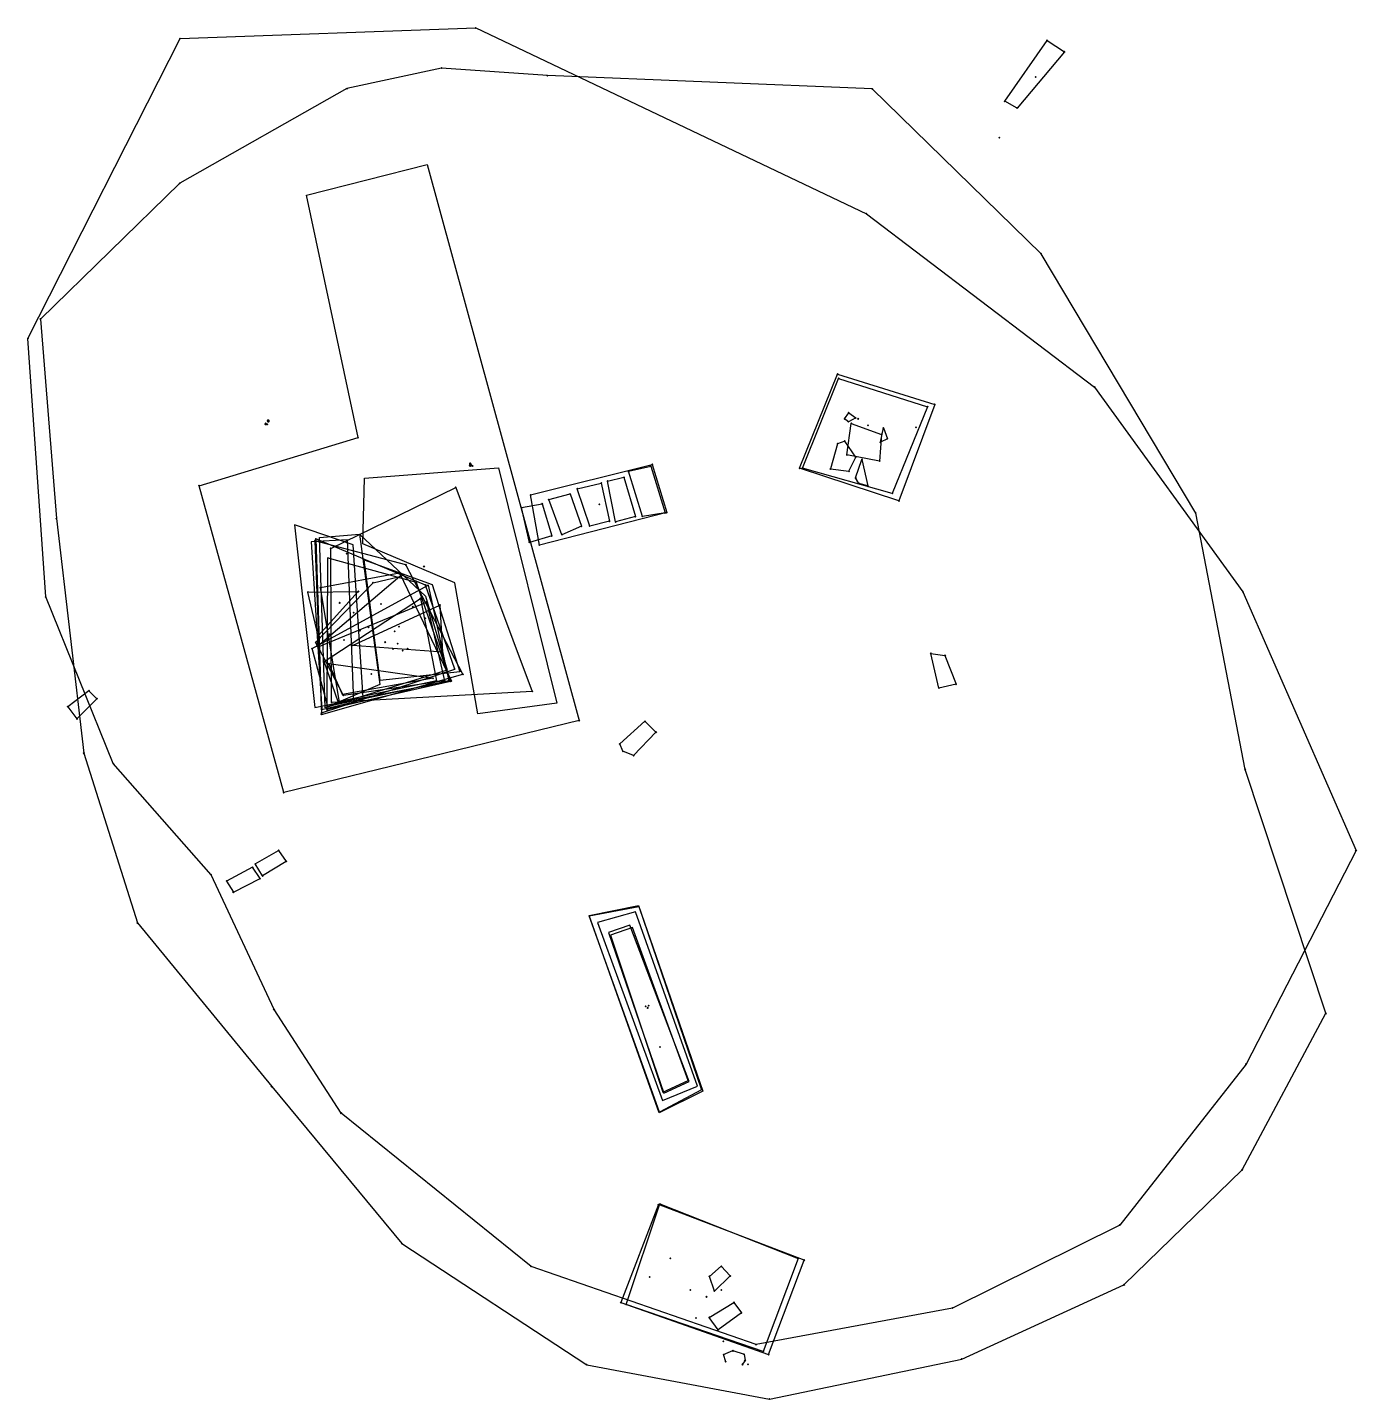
# Model space of a CAD drawing. Header units: metres. Extents: x 2344 to 2406, y 21857 to 22000.
# Drawn here: x 2347.64 to 2373.21, y 21856.94 to 21883.33 of the extents above; entities that cross this region are included whole.
import ezdxf

# ---------------------------------------------------------------- set-up
doc = ezdxf.new("R2010")
doc.units = ezdxf.units.M
doc.header["$MEASUREMENT"] = 0
doc.header["$PDMODE"] = 3
doc.header["$PDSIZE"] = 0.01
for name, color, linetype in [('PP Datum', 4, 'Continuous'), ('PP2 DATUM', 4, 'Continuous'), ('TR PP BB 658', 4, 'Continuous'), ('TR PP BB 659', 4, 'Continuous'), ('TR PP BB 662', 4, 'Continuous'), ('TR PP BB 663', 4, 'Continuous'), ('TR PP BB 664', 4, 'Continuous'), ('TR PP BB 665', 4, 'Continuous'), ('TR PP BB 666', 4, 'Continuous'), ('TR PP BB 667', 4, 'Continuous'), ('TR PP BB 668', 4, 'Continuous'), ('TR PP BB 669', 4, 'Continuous'), ('TR PP BB 670', 4, 'Continuous'), ('TR PP BB 672', 4, 'Continuous'), ('TR PP BLK 1801', 3, 'Continuous'), ('TR PP BLK 1802', 3, 'Continuous'), ('TR PP BLK 1803', 3, 'Continuous'), ('TR PP BLK 1804', 3, 'Continuous'), ('TR PP DATUM', 4, 'Continuous'), ('TR PP DATUM 2', 4, 'Continuous'), ('TR PP EOD 662', 4, 'Continuous'), ('TR PP EOD 663', 4, 'Continuous'), ('TR PP EOD 670', 4, 'Continuous'), ('TR PP EOD 672', 4, 'Continuous'), ('TR PP FEATURE 613', 4, 'Continuous'), ('TR PP FIND 612', 3, 'Continuous'), ('TR PP FIND 613', 3, 'Continuous'), ('TR PP FIND 614', 3, 'Continuous'), ('TR PP FIND 615', 3, 'Continuous'), ('TR PP FIND 616', 3, 'Continuous'), ('TR PP FIND 617', 3, 'Continuous'), ('TR PP FIND 618', 3, 'Continuous'), ('TR PP FIND 619', 3, 'Continuous'), ('TR PP FIND 620', 3, 'Continuous'), ('TR PP FIND 621', 3, 'Continuous'), ('TR PP FIND 622', 3, 'Continuous'), ('TR PP FIND 623', 3, 'Continuous'), ('TR PP FIND 625', 3, 'Continuous'), ('TR PP FIND 626', 3, 'Continuous'), ('TR PP FIND 627', 3, 'Continuous'), ('TR PP FIND 628', 3, 'Continuous'), ('TR PP FIND 629', 3, 'Continuous'), ('TR PP FIND 630', 3, 'Continuous'), ('TR PP FIND 631', 4, 'Continuous'), ('TR PP FIND 632', 4, 'Continuous'), ('TR PP FIND 633', 4, 'Continuous'), ('TR PP FIND 634', 4, 'Continuous'), ('TR PP TB 661', 4, 'Continuous'), ('TR PP TB 662', 4, 'Continuous'), ('TR PP TB 663', 4, 'Continuous'), ('TR PP TB 664', 4, 'Continuous'), ('TR PP TB 665', 4, 'Continuous'), ('TR PP TB 666', 4, 'Continuous'), ('TR PP TB 667', 4, 'Continuous'), ('TR PP TB 668', 4, 'Continuous'), ('TR PP TB 669', 4, 'Continuous'), ('TR PP TB 670', 4, 'Continuous'), ('TR PP TB 671', 4, 'Continuous'), ('TR PP TB 672', 4, 'Continuous'), ('TR PP TB 673', 4, 'Continuous'), ('TR PP TB 674', 4, 'Continuous')]:
    doc.layers.add(name, color=color, linetype=linetype)
doc.layers.get('0').off()

# ---------------------------------------------------------------- blocks, each defined once
blk = doc.blocks.new('POINTNAMEBLOCK')
blk.add_point((0, 0))
at = {"flags": 1}
for tag, p, height in [('POINT_NUMBER', (0, 0), 5), ('ELEVATION', (0, -0.02), 0.01), ('DESCRIPTION', (0, -0.04), 0.01)]:
    blk.add_attdef(tag, p, '', height=height, dxfattribs=at)

msp = doc.modelspace()

# ---------------------------------------------------------------- linework, layer by layer
at = {"layer": 'TR PP BB 658', "linetype": 'Continuous', "elevation": 1183}
msp.add_lwpolyline([(2357.823, 21870.335), (2356.307, 21870.13), (2355.864, 21872.653), (2354.093, 21873.4), (2354.126, 21874.665), (2356.702, 21874.861)], close=True, dxfattribs=at)
at = {"layer": 'TR PP BB 659', "linetype": 'Continuous', "elevation": 1182.552}
msp.add_lwpolyline([(2355.959, 21870.939), (2354.428, 21870.776), (2354.119, 21873.092), (2355.427, 21872.62)], close=True, dxfattribs=at)
at = {"layer": 'TR PP BB 662', "linetype": 'Continuous', "elevation": 1185.285}
msp.add_lwpolyline([(2359.885, 21862.833), (2360.37, 21863.058), (2359.231, 21866.066), (2358.818, 21865.929)], close=True, dxfattribs=at)
at = {"layer": 'TR PP BB 663', "linetype": 'Continuous', "elevation": 1182.642}
msp.add_lwpolyline([(2353.257, 21873.521), (2354.028, 21873.586), (2354.417, 21870.696), (2353.371, 21870.247)], close=True, dxfattribs=at)
at = {"layer": 'TR PP BB 664', "linetype": 'Continuous', "elevation": 1182.763}
msp.add_lwpolyline([(2353.298, 21870.15), (2355.86, 21870.992), (2355.3, 21872.607), (2353.189, 21873.496)], close=True, dxfattribs=at)
at = {"layer": 'TR PP BB 665', "linetype": 'Continuous', "elevation": 1183.327}
msp.add_lwpolyline([(2368.173, 21876.416), (2371.025, 21872.477), (2373.202, 21867.503), (2371.086, 21863.395), (2368.657, 21860.299), (2365.435, 21858.701), (2361.658, 21857.998), (2357.331, 21859.502), (2353.676, 21862.451), (2352.386, 21864.445), (2351.172, 21867.037), (2349.292, 21869.175), (2347.991, 21872.381), (2347.65, 21877.354), (2350.576, 21883.119), (2356.264, 21883.324), (2363.783, 21879.751)], close=True, dxfattribs=at)
at = {"layer": 'TR PP BB 666', "linetype": 'Continuous', "elevation": 1186.089}
msp.add_lwpolyline([(2361.798, 21857.868), (2359.157, 21858.773), (2359.809, 21860.706), (2362.467, 21859.653)], close=True, dxfattribs=at)
at = {"layer": 'TR PP BB 667', "linetype": 'Continuous', "elevation": 1183.573}
msp.add_lwpolyline([(2364.28, 21874.371), (2362.552, 21874.859), (2363.247, 21876.583), (2364.958, 21876.039)], close=True, dxfattribs=at)
at = {"layer": 'TR PP BB 668', "linetype": 'Continuous', "elevation": 1182.456}
msp.add_lwpolyline([(2355.881, 21874.487), (2357.352, 21870.562), (2353.491, 21870.351), (2353.475, 21873.315)], close=True, dxfattribs=at)
at = {"layer": 'TR PP BB 669', "linetype": 'Continuous'}
for points, elevation in [([(2359.633, 21874.898), (2359.908, 21873.998), (2359.471, 21873.929), (2359.204, 21874.798)], 1183.801), ([(2358.679, 21874.571), (2358.837, 21873.838), (2358.458, 21873.744), (2358.219, 21874.461)], 1183.314), ([(2359.116, 21874.681), (2359.336, 21873.925), (2358.957, 21873.823), (2358.803, 21874.608)], 1183.618), ([(2358.08, 21874.363), (2358.297, 21873.741), (2357.924, 21873.578), (2357.67, 21874.253)], 1183.028), ([(2357.543, 21874.172), (2357.728, 21873.554), (2357.299, 21873.43), (2357.146, 21874.099)], 1182.756)]:
    msp.add_lwpolyline(points, close=True, dxfattribs=dict(at, elevation=elevation))
at = {"layer": 'TR PP BB 670', "linetype": 'Continuous', "elevation": 1182.406}
msp.add_lwpolyline([(2355.798, 21870.761), (2353.643, 21870.349), (2353.278, 21872.56), (2354.8, 21872.844)], close=True, dxfattribs=at)
at = {"layer": 'TR PP BB 672', "linetype": 'Continuous', "elevation": 1182.266}
msp.add_lwpolyline([(2355.316, 21872.281), (2355.666, 21870.769), (2353.719, 21870.486), (2353.232, 21871.421)], close=True, dxfattribs=at)
at = {"layer": 'TR PP BLK 1801', "linetype": 'Continuous', "elevation": 1183.747}
msp.add_lwpolyline([(2363.695, 21875.025), (2363.809, 21874.515), (2363.638, 21874.563), (2363.575, 21874.671)], close=True, dxfattribs=at)
at = {"layer": 'TR PP BLK 1802', "linetype": 'Continuous', "elevation": 1183.825}
msp.add_lwpolyline([(2363.089, 21874.843), (2363.446, 21874.797), (2363.577, 21875.066), (2363.365, 21875.377), (2363.226, 21875.328)], close=True, dxfattribs=at)
at = {"layer": 'TR PP BLK 1803', "linetype": 'Continuous', "elevation": 1183.682}
msp.add_lwpolyline([(2363.362, 21875.803), (2363.443, 21875.924), (2363.576, 21875.824), (2363.436, 21875.749)], close=True, dxfattribs=at)
at = {"layer": 'TR PP BLK 1804', "linetype": 'Continuous', "elevation": 1183.517}
msp.add_lwpolyline([(2364.108, 21875.631), (2364.187, 21875.424), (2364.052, 21875.356)], close=True, dxfattribs=at)
at = {"layer": 'TR PP EOD 662', "linetype": 'Continuous'}
for p, q in [((2359.336, 21866.325, 1185.894), (2358.61, 21866.116, 1185.896)), ((2358.61, 21866.116, 1185.896), (2359.858, 21862.693, 1186.008)), ((2360.532, 21862.971, 1185.968), (2359.336, 21866.325, 1185.894)), ((2359.858, 21862.693, 1186.008), (2360.532, 21862.971, 1185.968))]:
    msp.add_line(p, q, dxfattribs=at)
at = {"layer": 'TR PP EOD 662', "linetype": 'Continuous', "elevation": 1185.625}
msp.add_lwpolyline([(2359.863, 21862.853), (2360.355, 21863.076), (2359.281, 21866.023), (2358.856, 21865.874)], close=True, dxfattribs=at)
at = {"layer": 'TR PP EOD 663', "linetype": 'Continuous', "elevation": 1182.852}
msp.add_lwpolyline([(2353.307, 21870.216), (2353.919, 21870.361), (2353.798, 21873.481), (2353.098, 21873.44)], close=True, dxfattribs=at)
at = {"layer": 'TR PP EOD 670', "linetype": 'Continuous', "elevation": 1182.526}
msp.add_lwpolyline([(2355.778, 21870.757), (2353.407, 21870.215), (2353.422, 21873.132), (2355.119, 21872.662)], close=True, dxfattribs=at)
at = {"layer": 'TR PP EOD 672', "linetype": 'Continuous', "elevation": 1182.218}
msp.add_lwpolyline([(2355.508, 21870.768), (2353.619, 21870.362), (2353.347, 21871.138), (2355.201, 21872.351)], close=True, dxfattribs=at)
at = {"layer": 'TR PP FEATURE 613', "linetype": 'Continuous', "elevation": 1182.409}
msp.add_lwpolyline([(2353.22, 21871.428), (2353.189, 21871.508), (2354.29, 21872.654), (2354.806, 21872.776)], close=True, dxfattribs=at)
at = {"layer": 'TR PP FIND 612', "linetype": 'Continuous', "elevation": 1186.114}
msp.add_lwpolyline([(2361.378, 21858.608), (2360.928, 21858.283), (2360.757, 21858.521), (2361.234, 21858.811)], close=True, dxfattribs=at)
at = {"layer": 'TR PP FIND 613', "linetype": 'Continuous', "elevation": 1186.064}
msp.add_lwpolyline([(2360.857, 21859.029), (2360.762, 21859.31), (2360.99, 21859.507), (2361.163, 21859.319)], close=True, dxfattribs=at)
at = {"layer": 'TR PP FIND 619', "linetype": 'Continuous', "elevation": 1185.236}
msp.add_lwpolyline([(2352.116, 21866.962), (2351.971, 21867.182), (2351.473, 21866.914), (2351.602, 21866.702)], close=True, dxfattribs=at)
at = {"layer": 'TR PP FIND 620', "linetype": 'Continuous', "elevation": 1185.095}
msp.add_lwpolyline([(2352.164, 21867.014), (2352.023, 21867.245), (2352.472, 21867.504), (2352.619, 21867.293)], close=True, dxfattribs=at)
at = {"layer": 'TR PP FIND 621', "linetype": 'Continuous', "elevation": 1184.118}
msp.add_lwpolyline([(2365.506, 21870.701), (2365.177, 21870.627), (2365.021, 21871.294), (2365.291, 21871.254)], close=True, dxfattribs=at)
at = {"layer": 'TR PP FIND 622', "linetype": 'Continuous', "elevation": 1183.803}
msp.add_lwpolyline([(2363.49, 21875.719), (2364.069, 21875.508), (2364.036, 21874.995), (2363.408, 21875.113)], close=True, dxfattribs=at)
at = {"layer": 'TR PP FIND 625', "linetype": 'Continuous', "elevation": 1184.563}
msp.add_lwpolyline([(2359.731, 21869.779), (2359.303, 21869.329), (2359.096, 21869.411), (2359.037, 21869.554), (2359.521, 21869.99)], close=True, dxfattribs=at)
at = {"layer": 'TR PP FIND 626', "linetype": 'Continuous', "elevation": 1182.759}
msp.add_lwpolyline([(2367.591, 21882.865), (2366.68, 21881.784), (2366.442, 21881.916), (2367.257, 21883.086)], close=True, dxfattribs=at)
at = {"layer": 'TR PP FIND 628', "linetype": 'Continuous', "elevation": 1186.12}
msp.add_lwpolyline([(2361.075, 21857.669), (2361.035, 21857.808), (2361.212, 21857.883), (2361.428, 21857.812), (2361.447, 21857.693), (2361.398, 21857.621)], dxfattribs=at)
at = {"layer": 'TR PP FIND 630', "linetype": 'Continuous', "elevation": 1185.155}
msp.add_lwpolyline([(2348.976, 21870.423), (2348.823, 21870.575), (2348.416, 21870.268), (2348.591, 21870.034)], close=True, dxfattribs=at)
at = {"layer": 'TR PP TB 661', "linetype": 'Continuous'}
for p, q in [((2358.445, 21866.252, 1186.146), (2359.395, 21866.442, 1185.993)), ((2359.395, 21866.442, 1185.993), (2360.633, 21862.872, 1186.074)), ((2359.794, 21862.459, 1186.369), (2358.445, 21866.252, 1186.146)), ((2360.633, 21862.872, 1186.074), (2359.794, 21862.459, 1186.369))]:
    msp.add_line(p, q, dxfattribs=at)
at = {"layer": 'TR PP TB 662', "linetype": 'Continuous'}
for p, q in [((2358.45, 21866.248, 1186.069), (2359.402, 21866.427, 1185.987)), ((2359.402, 21866.427, 1185.987), (2360.612, 21862.901, 1186.006)), ((2359.8, 21862.473, 1186.284), (2358.45, 21866.248, 1186.069)), ((2360.612, 21862.901, 1186.006), (2359.8, 21862.473, 1186.284))]:
    msp.add_line(p, q, dxfattribs=at)
at = {"layer": 'TR PP TB 663', "linetype": 'Continuous', "elevation": 1183.257}
msp.add_lwpolyline([(2353.171, 21870.254), (2354.1, 21870.447), (2353.905, 21873.383), (2352.779, 21873.765)], close=True, dxfattribs=at)
at = {"layer": 'TR PP TB 664', "linetype": 'Continuous', "elevation": 1182.548}
msp.add_lwpolyline([(2355.718, 21870.969), (2353.371, 21870.247), (2353.257, 21873.521), (2354.028, 21873.586), (2355.301, 21872.397)], close=True, dxfattribs=at)
at = {"layer": 'TR PP TB 665', "linetype": 'Continuous', "elevation": 1183.33}
msp.add_lwpolyline([(2357.645, 21882.407), (2355.608, 21882.554), (2353.788, 21882.159), (2350.57, 21880.336), (2347.89, 21877.726), (2348.198, 21873.886), (2348.725, 21869.375), (2349.756, 21866.11), (2352.34, 21862.964), (2354.846, 21859.941), (2358.402, 21857.611), (2361.916, 21856.952), (2365.615, 21857.72), (2368.735, 21859.149), (2371.011, 21861.363), (2372.621, 21864.372), (2371.069, 21869.063), (2370.117, 21873.994), (2367.142, 21878.983), (2363.895, 21882.152)], close=True, dxfattribs=at)
at = {"layer": 'TR PP TB 666', "linetype": 'Continuous', "elevation": 1186.285}
msp.add_lwpolyline([(2361.9, 21857.806), (2362.584, 21859.625), (2359.781, 21860.693), (2359.059, 21858.809)], close=True, dxfattribs=at)
at = {"layer": 'TR PP TB 667', "linetype": 'Continuous', "elevation": 1183.783}
msp.add_lwpolyline([(2364.407, 21874.227), (2362.496, 21874.855), (2363.227, 21876.665), (2365.095, 21876.083)], close=True, dxfattribs=at)
at = {"layer": 'TR PP TB 668', "linetype": 'Continuous', "elevation": 1184.758}
msp.add_lwpolyline([(2352.572, 21868.616), (2350.942, 21874.52), (2354.002, 21875.445), (2353.006, 21880.106), (2355.331, 21880.701), (2358.255, 21870.005)], close=True, dxfattribs=at)
at = {"layer": 'TR PP TB 669', "linetype": 'Continuous', "elevation": 1184.175}
msp.add_lwpolyline([(2357.491, 21873.378), (2357.321, 21874.342), (2359.661, 21874.93), (2359.941, 21874.004)], close=True, dxfattribs=at)
at = {"layer": 'TR PP TB 670', "linetype": 'Continuous', "elevation": 1182.78}
msp.add_lwpolyline([(2353.295, 21870.122), (2356.019, 21870.894), (2354.92, 21873), (2353.171, 21873.462)], close=True, dxfattribs=at)
at = {"layer": 'TR PP TB 671', "linetype": 'Continuous', "elevation": 1182.331}
msp.add_lwpolyline([(2353.234, 21871.633), (2353.036, 21872.473), (2354.005, 21872.485)], close=True, dxfattribs=at)
at = {"layer": 'TR PP TB 672', "linetype": 'Continuous', "elevation": 1182.397}
msp.add_lwpolyline([(2355.748, 21870.769), (2353.422, 21870.276), (2353.117, 21871.387), (2355.347, 21872.604)], close=True, dxfattribs=at)
at = {"layer": 'TR PP TB 673', "linetype": 'Continuous', "elevation": 1182.308}
msp.add_lwpolyline([(2355.576, 21872.223), (2355.624, 21871.316), (2353.897, 21871.449)], close=True, dxfattribs=at)
at = {"layer": 'TR PP TB 674', "linetype": 'Continuous', "elevation": 1182.03}
msp.add_lwpolyline([(2353.703, 21870.503), (2353.439, 21871.098), (2355.444, 21870.815)], close=True, dxfattribs=at)

# ---------------------------------------------------------------- block references
at = {"layer": 'PP Datum'}
for p in [(2352.219, 21875.706, 1185.209), (2352.222, 21875.714, 1185.24), (2352.228, 21875.708, 1185.206), (2352.279, 21875.753, 1185.202), (2352.282, 21875.778, 1185.201)]:
    msp.add_blockref('POINTNAMEBLOCK', p, dxfattribs=at)
at = {"layer": 'PP2 DATUM'}
for p in [(2356.155, 21874.907, 1183.353), (2356.156, 21874.899, 1183.355), (2356.159, 21874.908, 1183.356)]:
    msp.add_blockref('POINTNAMEBLOCK', p, dxfattribs=at)
at = {"layer": 'TR PP BB 662'}
msp.add_blockref('POINTNAMEBLOCK', (2359.536, 21864.508, 1185.213), dxfattribs=at)
at = {"layer": 'TR PP BB 663'}
msp.add_blockref('POINTNAMEBLOCK', (2353.729, 21871.552, 1182.606), dxfattribs=at)
at = {"layer": 'TR PP BB 664'}
for p in [(2353.189, 21873.496, 1182.527), (2355.3, 21872.607, 1182.419), (2354.523, 21871.515, 1182.438), (2355.86, 21870.992, 1182.529), (2353.298, 21870.15, 1182.763)]:
    msp.add_blockref('POINTNAMEBLOCK', p, dxfattribs=at)
at = {"layer": 'TR PP BB 665'}
for p in [(2356.264, 21883.324, 1183.015), (2350.576, 21883.119, 1183.402), (2363.783, 21879.751, 1183.09), (2347.65, 21877.354, 1184.264), (2368.173, 21876.416, 1183.327), (2371.025, 21872.477, 1183.694), (2347.991, 21872.381, 1184.85), (2349.292, 21869.175, 1184.928), (2373.202, 21867.503, 1184.077), (2351.172, 21867.037, 1184.884), (2352.386, 21864.445, 1184.991), (2371.086, 21863.395, 1184.595), (2353.676, 21862.451, 1185.037), (2368.657, 21860.299, 1184.836), (2357.331, 21859.502, 1185.137), (2365.435, 21858.701, 1185.087), (2361.658, 21857.998, 1185.307)]:
    msp.add_blockref('POINTNAMEBLOCK', p, dxfattribs=at)
at = {"layer": 'TR PP BB 666'}
for p in [(2359.809, 21860.706, 1185.921), (2362.467, 21859.653, 1185.891), (2359.157, 21858.773, 1186.055), (2360.705, 21858.922, 1185.831), (2361.798, 21857.868, 1186.089)]:
    msp.add_blockref('POINTNAMEBLOCK', p, dxfattribs=at)
at = {"layer": 'TR PP BB 667'}
for p in [(2363.247, 21876.583, 1183.582), (2364.958, 21876.039, 1183.486), (2363.814, 21875.68, 1183.56), (2362.552, 21874.859, 1183.863), (2364.28, 21874.371, 1183.573)]:
    msp.add_blockref('POINTNAMEBLOCK', p, dxfattribs=at)
at = {"layer": 'TR PP BB 668'}
for p in [(2355.881, 21874.487, 1182.456), (2353.475, 21873.315, 1182.418), (2355.296, 21871.97, 1182.484), (2357.352, 21870.562, 1182.524), (2353.491, 21870.351, 1182.666)]:
    msp.add_blockref('POINTNAMEBLOCK', p, dxfattribs=at)
at = {"layer": 'TR PP BB 669'}
for p in [(2359.204, 21874.798, 1183.866), (2359.633, 21874.898, 1183.801), (2358.679, 21874.571, 1183.314), (2358.803, 21874.608, 1183.62), (2359.116, 21874.681, 1183.618), (2358.08, 21874.363, 1183.028), (2358.219, 21874.461, 1183.315), (2357.146, 21874.099, 1182.76), (2357.543, 21874.172, 1182.756), (2357.67, 21874.253, 1183.055), (2359.908, 21873.998, 1183.902), (2358.297, 21873.741, 1183.066), (2358.458, 21873.744, 1183.328), (2358.837, 21873.838, 1183.318), (2358.957, 21873.823, 1183.643), (2359.336, 21873.925, 1183.634), (2359.471, 21873.929, 1183.95), (2357.728, 21873.554, 1182.711), (2357.924, 21873.578, 1183.037), (2357.299, 21873.43, 1182.771)]:
    msp.add_blockref('POINTNAMEBLOCK', p, dxfattribs=at)
at = {"layer": 'TR PP BB 670'}
for p in [(2354.8, 21872.844, 1182.314), (2353.278, 21872.56, 1182.347), (2354.705, 21871.718, 1182.344), (2355.798, 21870.761, 1182.406), (2353.643, 21870.349, 1182.312)]:
    msp.add_blockref('POINTNAMEBLOCK', p, dxfattribs=at)
at = {"layer": 'TR PP BB 672'}
for p in [(2355.316, 21872.281, 1182.266), (2353.232, 21871.421, 1182.296), (2354.958, 21871.382, 1182.181), (2355.666, 21870.769, 1182.345), (2353.719, 21870.486, 1182.036)]:
    msp.add_blockref('POINTNAMEBLOCK', p, dxfattribs=at)
at = {"layer": 'TR PP BLK 1801'}
for p in [(2363.695, 21875.025, 1183.747), (2363.575, 21874.671, 1183.787), (2363.638, 21874.563, 1183.829), (2363.809, 21874.515, 1183.851)]:
    msp.add_blockref('POINTNAMEBLOCK', p, dxfattribs=at)
at = {"layer": 'TR PP BLK 1802'}
for p in [(2363.226, 21875.328, 1183.791), (2363.365, 21875.377, 1183.778), (2363.577, 21875.066, 1183.784), (2363.089, 21874.843, 1183.825), (2363.446, 21874.797, 1183.822)]:
    msp.add_blockref('POINTNAMEBLOCK', p, dxfattribs=at)
at = {"layer": 'TR PP BLK 1803'}
for p in [(2363.443, 21875.924, 1183.68), (2363.362, 21875.803, 1183.682), (2363.436, 21875.749, 1183.684), (2363.576, 21875.824, 1183.704)]:
    msp.add_blockref('POINTNAMEBLOCK', p, dxfattribs=at)
at = {"layer": 'TR PP BLK 1804'}
for p in [(2364.108, 21875.631, 1183.517), (2364.052, 21875.356, 1183.64), (2364.187, 21875.424, 1183.637)]:
    msp.add_blockref('POINTNAMEBLOCK', p, dxfattribs=at)
at = {"layer": 'TR PP DATUM'}
for p in [(2352.218, 21875.706, 1185.204), (2352.219, 21875.703, 1185.205), (2352.224, 21875.702, 1185.206), (2352.225, 21875.701, 1185.206), (2352.226, 21875.718, 1185.212), (2352.226, 21875.706, 1185.207), (2352.227, 21875.706, 1185.206), (2352.228, 21875.715, 1185.211), (2352.248, 21875.702, 1185.214), (2352.256, 21875.698, 1185.213), (2352.26, 21875.775, 1185.203), (2352.265, 21875.767, 1185.215), (2352.266, 21875.768, 1185.213), (2352.267, 21875.752, 1185.208), (2352.27, 21875.762, 1185.207), (2352.271, 21875.762, 1185.213), (2352.276, 21875.774, 1185.208), (2352.277, 21875.761, 1185.207), (2352.277, 21875.758, 1185.208), (2352.278, 21875.764, 1185.205), (2352.279, 21875.763, 1185.209), (2352.282, 21875.758, 1185.209)]:
    msp.add_blockref('POINTNAMEBLOCK', p, dxfattribs=at)
at = {"layer": 'TR PP DATUM 2'}
for p in [(2356.148, 21874.914, 1183.357), (2356.155, 21874.953, 1183.364), (2356.158, 21874.941, 1183.353), (2356.158, 21874.931, 1183.36), (2356.158, 21874.928, 1183.36), (2356.158, 21874.924, 1183.364), (2356.162, 21874.953, 1183.364), (2356.162, 21874.914, 1183.362), (2356.162, 21874.902, 1183.364), (2356.163, 21874.917, 1183.362), (2356.165, 21874.938, 1183.354), (2356.165, 21874.906, 1183.363), (2356.172, 21874.92, 1183.355), (2356.177, 21874.91, 1183.359), (2356.183, 21874.916, 1183.355), (2356.187, 21874.904, 1183.353), (2356.206, 21874.9, 1183.357)]:
    msp.add_blockref('POINTNAMEBLOCK', p, dxfattribs=at)
at = {"layer": 'TR PP EOD 662'}
for p in [(2359.593, 21864.521, 1185.372), (2359.574, 21864.477, 1185.944)]:
    msp.add_blockref('POINTNAMEBLOCK', p, dxfattribs=at)
at = {"layer": 'TR PP EOD 670'}
for p in [(2353.422, 21873.132, 1182.482), (2355.119, 21872.662, 1182.388), (2354.041, 21871.729, 1182.355), (2355.778, 21870.757, 1182.526), (2353.407, 21870.215, 1182.524)]:
    msp.add_blockref('POINTNAMEBLOCK', p, dxfattribs=at)
at = {"layer": 'TR PP EOD 672'}
for p in [(2355.201, 21872.351, 1182.244), (2353.347, 21871.138, 1182.126), (2354.86, 21871.349, 1182.223), (2355.508, 21870.768, 1182.218), (2353.619, 21870.362, 1182.189)]:
    msp.add_blockref('POINTNAMEBLOCK', p, dxfattribs=at)
at = {"layer": 'TR PP FEATURE 613'}
for p in [(2354.806, 21872.776, 1182.424), (2354.29, 21872.654, 1182.431), (2353.918, 21872.08, 1182.527), (2353.189, 21871.508, 1182.409), (2353.22, 21871.428, 1182.409)]:
    msp.add_blockref('POINTNAMEBLOCK', p, dxfattribs=at)
at = {"layer": 'TR PP FIND 612'}
for p in [(2361.234, 21858.811, 1186.139), (2360.757, 21858.521, 1186.181), (2361.378, 21858.608, 1186.114), (2360.928, 21858.283, 1186.147)]:
    msp.add_blockref('POINTNAMEBLOCK', p, dxfattribs=at)
at = {"layer": 'TR PP FIND 613'}
for p in [(2360.99, 21859.507, 1185.921), (2360.762, 21859.31, 1185.936), (2361.163, 21859.319, 1186.015), (2360.857, 21859.029, 1186.064)]:
    msp.add_blockref('POINTNAMEBLOCK', p, dxfattribs=at)
at = {"layer": 'TR PP FIND 614'}
msp.add_blockref('POINTNAMEBLOCK', (2361.028, 21858.064, 1185.948), dxfattribs=at)
at = {"layer": 'TR PP FIND 615'}
msp.add_blockref('POINTNAMEBLOCK', (2360.501, 21858.509, 1185.922), dxfattribs=at)
at = {"layer": 'TR PP FIND 616'}
msp.add_blockref('POINTNAMEBLOCK', (2360.393, 21859.05, 1186.045), dxfattribs=at)
at = {"layer": 'TR PP FIND 617'}
msp.add_blockref('POINTNAMEBLOCK', (2360.007, 21859.657, 1185.91), dxfattribs=at)
at = {"layer": 'TR PP FIND 618'}
msp.add_blockref('POINTNAMEBLOCK', (2359.611, 21859.299, 1186.043), dxfattribs=at)
at = {"layer": 'TR PP FIND 619'}
for p in [(2351.971, 21867.182, 1185.175), (2351.473, 21866.914, 1185.311), (2352.116, 21866.962, 1185.236), (2351.602, 21866.702, 1185.35)]:
    msp.add_blockref('POINTNAMEBLOCK', p, dxfattribs=at)
at = {"layer": 'TR PP FIND 620'}
for p in [(2352.472, 21867.504, 1184.971), (2352.023, 21867.245, 1185.035), (2352.619, 21867.293, 1185.037), (2352.164, 21867.014, 1185.095)]:
    msp.add_blockref('POINTNAMEBLOCK', p, dxfattribs=at)
at = {"layer": 'TR PP FIND 621'}
for p in [(2365.021, 21871.294, 1184.049), (2365.291, 21871.254, 1183.931), (2365.177, 21870.627, 1184.328), (2365.506, 21870.701, 1184.118)]:
    msp.add_blockref('POINTNAMEBLOCK', p, dxfattribs=at)
at = {"layer": 'TR PP FIND 622'}
for p in [(2363.49, 21875.719, 1183.803), (2364.069, 21875.508, 1183.814), (2363.408, 21875.113, 1183.973), (2364.036, 21874.995, 1183.94)]:
    msp.add_blockref('POINTNAMEBLOCK', p, dxfattribs=at)
at = {"layer": 'TR PP FIND 623'}
msp.add_blockref('POINTNAMEBLOCK', (2364.737, 21875.642, 1183.668), dxfattribs=at)
at = {"layer": 'TR PP FIND 625'}
for p in [(2359.521, 21869.99, 1184.522), (2359.731, 21869.779, 1184.563), (2359.037, 21869.554, 1184.629), (2359.096, 21869.411, 1184.646), (2359.303, 21869.329, 1184.639)]:
    msp.add_blockref('POINTNAMEBLOCK', p, dxfattribs=at)
at = {"layer": 'TR PP FIND 626'}
for p in [(2367.257, 21883.086, 1182.828), (2367.591, 21882.865, 1182.759), (2367.04, 21882.379, 1182.815), (2366.442, 21881.916, 1182.818), (2366.68, 21881.784, 1182.755)]:
    msp.add_blockref('POINTNAMEBLOCK', p, dxfattribs=at)
at = {"layer": 'TR PP FIND 627'}
msp.add_blockref('POINTNAMEBLOCK', (2366.341, 21881.214, 1183.216), dxfattribs=at)
at = {"layer": 'TR PP FIND 628'}
for p in [(2361.035, 21857.808, 1186.088), (2361.075, 21857.669, 1186.12), (2361.212, 21857.883, 1186.005), (2361.428, 21857.812, 1186.024), (2361.447, 21857.693, 1186.006), (2361.398, 21857.621, 1186.054)]:
    msp.add_blockref('POINTNAMEBLOCK', p, dxfattribs=at)
at = {"layer": 'TR PP FIND 629'}
msp.add_blockref('POINTNAMEBLOCK', (2361.505, 21857.619, 1186.078), dxfattribs=at)
at = {"layer": 'TR PP FIND 630'}
for p in [(2348.823, 21870.575, 1185.134), (2348.976, 21870.423, 1185.155), (2348.416, 21870.268, 1185.24), (2348.591, 21870.034, 1185.27)]:
    msp.add_blockref('POINTNAMEBLOCK', p, dxfattribs=at)
at = {"layer": 'TR PP FIND 631'}
msp.add_blockref('POINTNAMEBLOCK', (2354.44, 21872.247, 1182.468), dxfattribs=at)
at = {"layer": 'TR PP FIND 632'}
msp.add_blockref('POINTNAMEBLOCK', (2353.78, 21873.211, 1182.402), dxfattribs=at)
at = {"layer": 'TR PP FIND 633'}
msp.add_blockref('POINTNAMEBLOCK', (2355.055, 21872.195, 1182.162), dxfattribs=at)
at = {"layer": 'TR PP FIND 634'}
msp.add_blockref('POINTNAMEBLOCK', (2355.268, 21872.966, 1182.318), dxfattribs=at)
at = {"layer": 'TR PP TB 662'}
msp.add_blockref('POINTNAMEBLOCK', (2359.808, 21863.721, 1186.424), dxfattribs=at)
at = {"layer": 'TR PP TB 663'}
msp.add_blockref('POINTNAMEBLOCK', (2353.456, 21871.66, 1183.151), dxfattribs=at)
at = {"layer": 'TR PP TB 664'}
msp.add_blockref('POINTNAMEBLOCK', (2354.764, 21871.479, 1182.513), dxfattribs=at)
at = {"layer": 'TR PP TB 665'}
for p in [(2355.608, 21882.554, 1183.429), (2357.645, 21882.407, 1183.33), (2353.788, 21882.159, 1183.44), (2363.895, 21882.152, 1183.243), (2350.57, 21880.336, 1183.736), (2367.142, 21878.983, 1183.379), (2347.89, 21877.726, 1184.371), (2370.117, 21873.994, 1183.719), (2348.198, 21873.886, 1185.395), (2348.725, 21869.375, 1185.465), (2371.069, 21869.063, 1184.014), (2349.756, 21866.11, 1185.913), (2372.621, 21864.372, 1185.214), (2352.34, 21862.964, 1186.62), (2371.011, 21861.363, 1185.622), (2354.846, 21859.941, 1187.07), (2368.735, 21859.149, 1185.735), (2365.615, 21857.72, 1186.408), (2358.402, 21857.611, 1187.225), (2361.916, 21856.952, 1186.953)]:
    msp.add_blockref('POINTNAMEBLOCK', p, dxfattribs=at)
at = {"layer": 'TR PP TB 666'}
for p in [(2359.781, 21860.693, 1185.911), (2362.584, 21859.625, 1185.914), (2360.993, 21859.051, 1185.834), (2359.059, 21858.809, 1186.21), (2361.9, 21857.806, 1186.285)]:
    msp.add_blockref('POINTNAMEBLOCK', p, dxfattribs=at)
at = {"layer": 'TR PP TB 667'}
for p in [(2363.227, 21876.665, 1183.707), (2365.095, 21876.083, 1183.545), (2363.623, 21875.81, 1183.79), (2362.496, 21874.855, 1183.914), (2364.407, 21874.227, 1183.783)]:
    msp.add_blockref('POINTNAMEBLOCK', p, dxfattribs=at)
at = {"layer": 'TR PP TB 668'}
for p in [(2354.002, 21875.445, 1184.403), (2350.942, 21874.52, 1184.561), (2358.255, 21870.005, 1184.494), (2352.572, 21868.616, 1184.758)]:
    msp.add_blockref('POINTNAMEBLOCK', p, dxfattribs=at)
at = {"layer": 'TR PP TB 669'}
for p in [(2359.661, 21874.93, 1183.866), (2357.321, 21874.342, 1184.096), (2358.643, 21874.161, 1184), (2359.941, 21874.004, 1183.974), (2357.491, 21873.378, 1184.175)]:
    msp.add_blockref('POINTNAMEBLOCK', p, dxfattribs=at)
at = {"layer": 'TR PP TB 670'}
for p in [(2353.171, 21873.462, 1182.56), (2354.92, 21873, 1182.318), (2354.202, 21871.801, 1182.569), (2356.019, 21870.894, 1182.588), (2353.295, 21870.122, 1182.78)]:
    msp.add_blockref('POINTNAMEBLOCK', p, dxfattribs=at)
at = {"layer": 'TR PP TB 671'}
for p in [(2353.036, 21872.473, 1182.446), (2354.005, 21872.485, 1182.281), (2353.649, 21872.267, 1182.263), (2353.234, 21871.633, 1182.331)]:
    msp.add_blockref('POINTNAMEBLOCK', p, dxfattribs=at)
at = {"layer": 'TR PP TB 672'}
for p in [(2355.347, 21872.604, 1182.413), (2353.117, 21871.387, 1182.345), (2354.673, 21871.378, 1182.366), (2355.748, 21870.769, 1182.397), (2353.422, 21870.276, 1182.44)]:
    msp.add_blockref('POINTNAMEBLOCK', p, dxfattribs=at)
at = {"layer": 'TR PP TB 673'}
for p in [(2355.576, 21872.223, 1182.308), (2354.787, 21871.809, 1182.186), (2353.897, 21871.449, 1182.1), (2355.624, 21871.316, 1182.329)]:
    msp.add_blockref('POINTNAMEBLOCK', p, dxfattribs=at)
at = {"layer": 'TR PP TB 674'}
for p in [(2353.439, 21871.098, 1182.075), (2354.257, 21870.897, 1182.017), (2355.444, 21870.815, 1182.228), (2353.703, 21870.503, 1182.03)]:
    msp.add_blockref('POINTNAMEBLOCK', p, dxfattribs=at)

doc.saveas('drawing.dxf')
